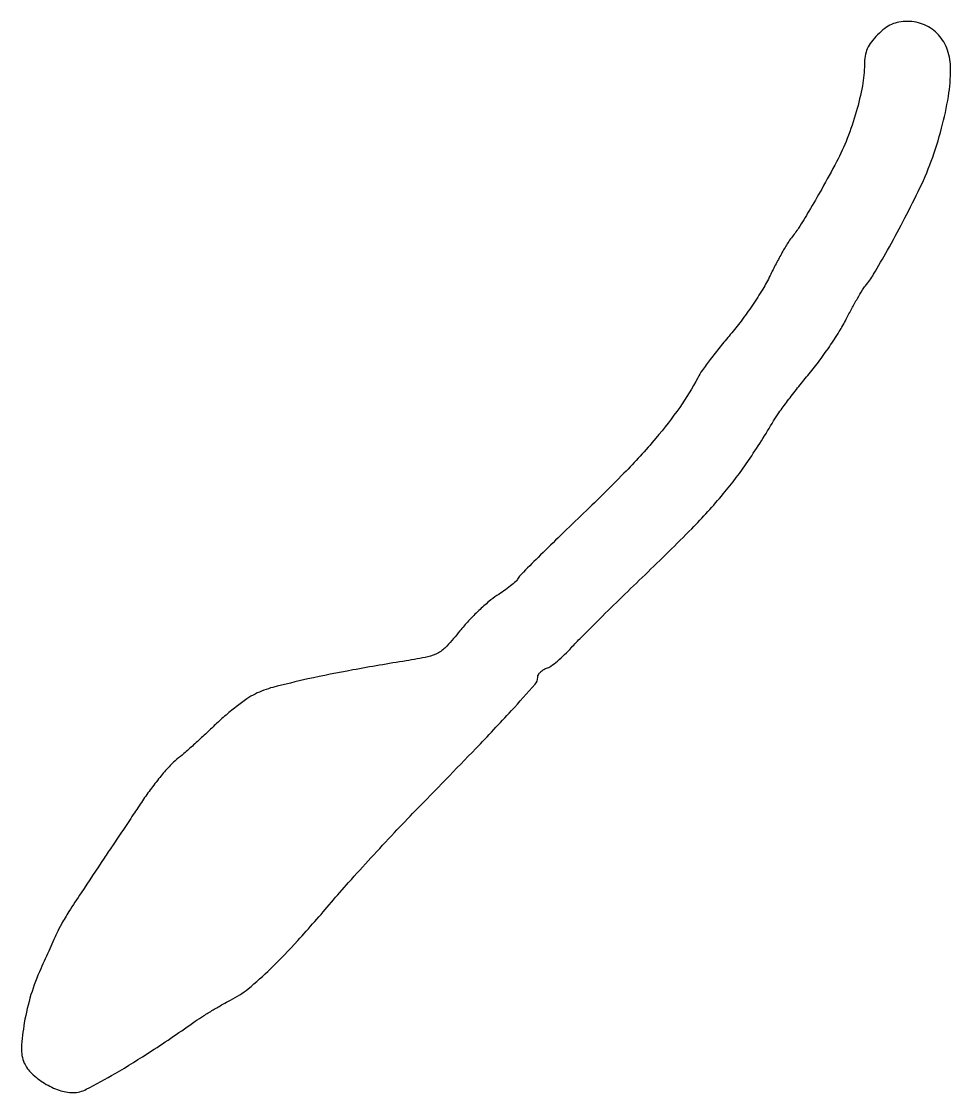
# Model space of a CAD drawing. Extents: x 0 to 205, y 0 to 236.
import ezdxf

# ---------------------------------------------------------------- set-up
doc = ezdxf.new("R2010")
doc.units = 0

msp = doc.modelspace()

# ---------------------------------------------------------------- linework, layer by layer
msp.add_lwpolyline([(188.923077, 233.076923, 0.033612), (187.535209, 231.488766, 0.058665), (186.646879, 229.985768, 0.061936), (186.161541, 228.376388, 0.042321), (186, 226.471268, -0.046722), (185.565914, 221.835955, -0.023152), (184.200394, 216.083006, -0.022731), (182.217308, 210.193645, -0.030532), (179.864032, 205.079964, -0.003919), (176.581936, 199.0747, -0.006992), (173.774991, 194.19497, -0.007746), (171.469065, 190.446373, -0.033518), (169.921848, 188.341986, 0.038938), (169.129707, 187.239781, 0.007628), (167.894365, 185.131708, 0.008053), (166.528379, 182.623574, 0.007387), (165.20286, 180, -0.023042), (163.59135, 177.04404, -0.011937), (161.324335, 173.5, -0.011842), (158.816575, 169.96217, -0.017612), (156.442956, 167, 0.007925), (154.184996, 164.2914, 0.008064), (152.027384, 161.528125, 0.007888), (150.229571, 159.067703, 0.032725), (149.26878, 157.5, -0.03203), (145.279269, 150.970056, -0.022565), (140.018552, 144.157965, -0.017966), (132.994746, 136.444689, -0.008712), (123.5, 127.074499, 0.002229), (118.459493, 122.227504, 0.003282), (114.079056, 117.921315, 0.001541), (110.387728, 114.221869, 0.0612), (109.684021, 113.313223, -0.072447), (109.132232, 112.632772, -0.015322), (107.974432, 111.629223, -0.015741), (106.54681, 110.539358, -0.014365), (105.009985, 109.506303, 0.034949), (103.227074, 108.198237, 0.014702), (101.01448, 106.209212, 0.014462), (98.764787, 103.936167, 0.018265), (96.825963, 101.702207, -0.015379), (93.966776, 98.369117, -0.081155), (92.083718, 96.880107, -0.075101), (89.761959, 96.013621, -0.012103), (85, 95.131984, 0.005395), (73.217475, 93.113625, 0.008979), (63.344101, 91.128623, 0.009126), (55.616323, 89.281608, 0.053005), (51.698158, 87.812296, 0.035277), (49.881054, 86.734876, 0.013163), (47.486148, 84.981162, 0.012966), (44.967086, 82.926069, 0.015319), (42.698158, 80.850678, -0.005185), (40.484289, 78.741676, -0.004558), (38.130805, 76.585565, -0.004584), (35.971611, 74.678877, -0.013733), (34.449262, 73.430746, 0.042241), (32.975028, 72.074584, 0.012588), (30.962653, 69.768468, 0.012529), (28.823929, 67.053632, 0.013234), (26.86397, 64.283296, -0.000038), (24.842879, 61.260424, -0.000025), (22.511496, 57.774421, -0.000025), (20.23885, 54.376986, -0.000048), (18.414708, 51.650902, 0.001063), (13.339068, 44.032212, 0.005784), (10.645936, 39.867229, 0.010587), (8.994583, 37.120139, 0.025333), (7.91917, 35, -0.001115), (7.33509, 33.69557, -0.000332), (6.437115, 31.705575, -0.000333), (5.425414, 29.471473, -0.000359), (4.436437, 27.295575, 0.033728), (2.28419, 21.575745, 0.029931), (0.817929, 15.386513, 0.029645), (0.184582, 9.830386, 0.121024), (0.810308, 6.516983, 0.096322), (2.475785, 4.182006, 0.053209), (5.269479, 2.045646, 0.052646), (8.50654, 0.516418, 0.083921), (11.516862, 0.003738, 0.120269), (14.477522, 0.722454, 0.012347), (20.835299, 4.214152, 0.013449), (28.846766, 9.16822, 0.007162), (38.5, 15.702281, -0.010493), (40.307318, 16.908137, -0.006861), (42.438588, 18.225613, -0.006902), (44.55198, 19.452962, -0.013114), (46.290938, 20.371838, 0.057253), (50.171459, 22.882558, 0.020443), (55.096419, 27.285825, 0.016146), (61.102436, 33.503367, 0.007526), (68.5, 41.924981, -0.006184), (72.312948, 46.289325, -0.003098), (77.234375, 51.715761, -0.003075), (82.396414, 57.268177, -0.004541), (87, 62.071089, 0.001466), (100.34927, 75.828031, 0.006282), (108.17956, 84.151733, 0.004385), (113.414215, 89.959666, 0.183199), (114, 91.504776, -0.124184), (114.142689, 92.070424, -0.069808), (114.56465, 92.644806, -0.062716), (115.187224, 93.140625, -0.060058), (115.922214, 93.475312, 0.078298), (116.890369, 93.959343, 0.018357), (118.330485, 95.069194, 0.018477), (119.910839, 96.484212, 0.017221), (121.421306, 98.044575, -0.011913), (123.541696, 100.282048, -0.002068), (127.665226, 104.396514, -0.002247), (132.546624, 109.183831, -0.002011), (137.654357, 114.108503, 0.007674), (147.931127, 124.244051, 0.020144), (154.887691, 131.913636, 0.024289), (160.425045, 139.230464, 0.016781), (165.993125, 148, -0.021913), (167.146136, 149.775427, -0.006535), (169.057524, 152.38125, -0.006541), (171.283081, 155.254703, -0.007029), (173.531165, 158, 0.014745), (175.846273, 160.917854, 0.010464), (178.27496, 164.31761, 0.010576), (180.45891, 167.663944, 0.021971), (181.988876, 170.379097, -0.006159), (183.222771, 172.740395, -0.006975), (184.465549, 174.973747, -0.006415), (185.571303, 176.841334, -0.037816), (186.234696, 177.764704, 0.040499), (188.035693, 180.300045, 0.006443), (191.085523, 185.579995, 0.007148), (194.497761, 191.876487, 0.006409), (197.858207, 198.5, 0.026155), (200.737477, 205.22751, 0.023437), (203.01869, 212.467658, 0.024337), (204.51295, 219.488529, 0.040281), (205, 225.524329, 0.082367), (204.310596, 229.680911, 0.102322), (202.324622, 233.049855, 0.108047), (199.264406, 235.229694, 0.101265), (195.5, 236, 0.042981), (193.612766, 235.837471, 0.06168), (192.008654, 235.35, 0.058242), (190.506665, 234.4607, 0.03363)], format="xyb", close=True)

doc.saveas('drawing.dxf')
